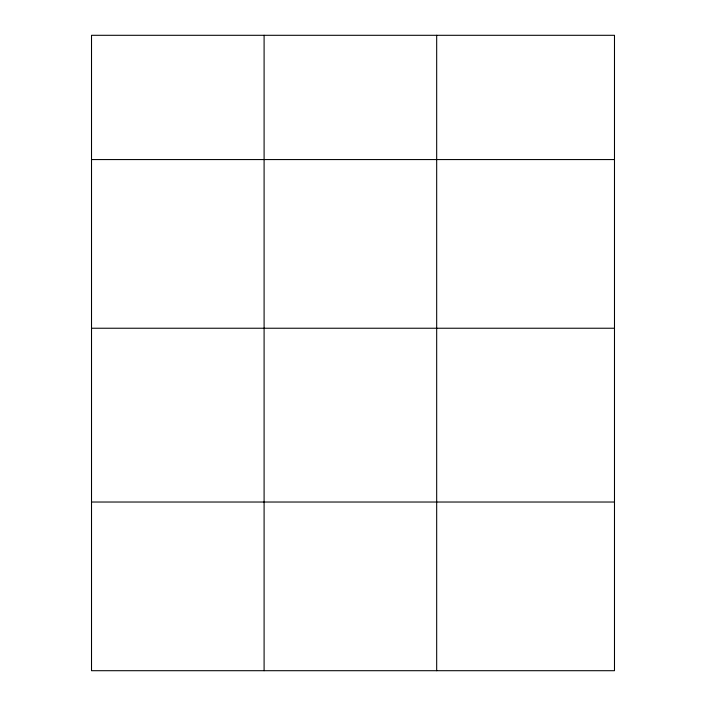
<?xml version="1.0" encoding="UTF-8"?>
<svg xmlns="http://www.w3.org/2000/svg" width="706" height="706" viewBox="0 0 706 706"><rect width="100%" height="100%" fill="white"/><g stroke="black" fill="none" stroke-linecap="round" stroke-linejoin="round"><path stroke-width="1.06" d="M614.485 328.237L614.485 35.3L91.515 35.3L91.515 670.7L614.485 670.7L614.485 328.237L91.515 328.237M91.515 159.565L614.485 159.565M91.515 502.028L614.485 502.028M436.679 35.3L436.679 670.7M264.097 35.3L264.097 670.7"/></g></svg>
